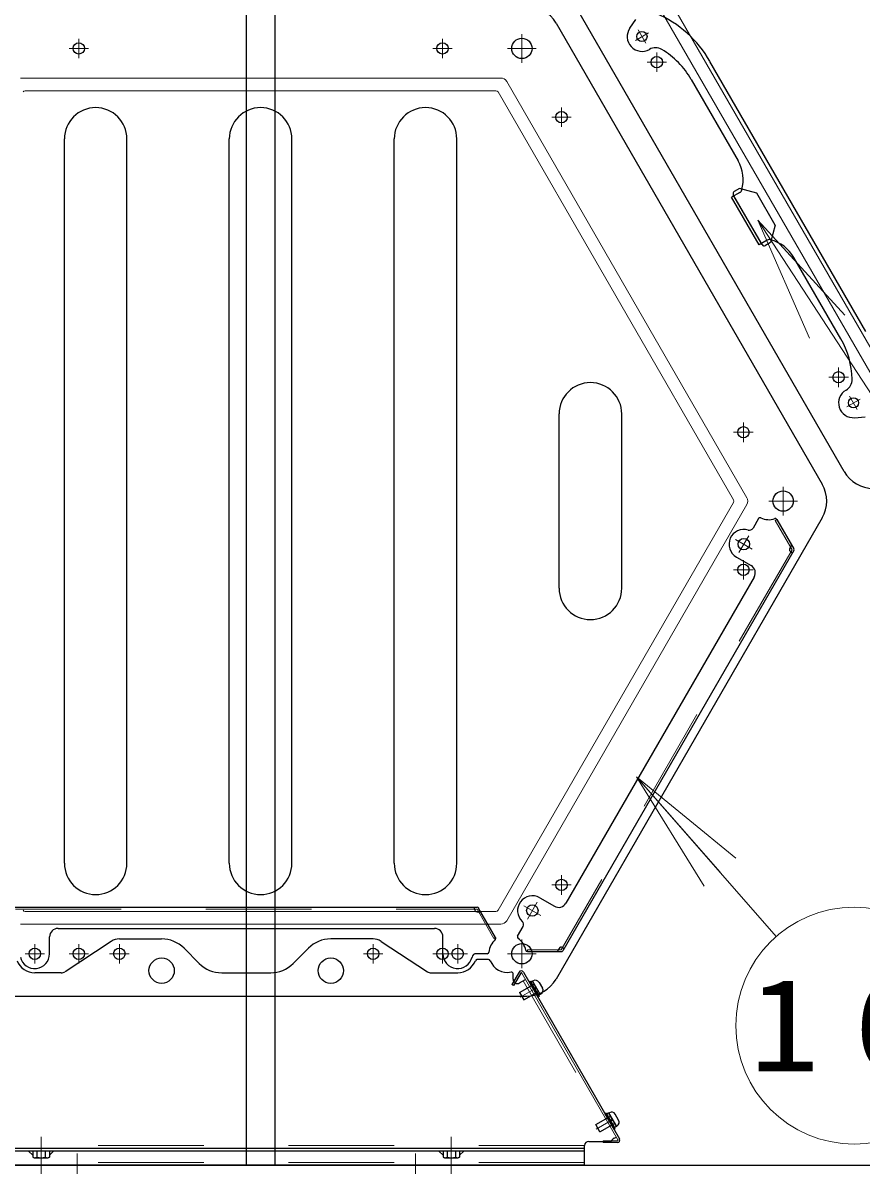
# Model space of a CAD drawing. Units: millimetres on the paper, scale 1:50. Extents: x -385 to 840, y 0 to 267.
# Drawn here: x 88.12 to 107.95, y 47.27 to 74.47 of the extents above; entities that cross this region are included whole.
import ezdxf

# ---------------------------------------------------------------- set-up
doc = ezdxf.new("R2010")
doc.units = ezdxf.units.MM
doc.linetypes.add('USER1', pattern=[4.5, 2.5, -2])
doc.linetypes.add('USER2', pattern=[6, 3, -1, 1, -1])
doc.layers.add('1_50', color=7, linetype='Continuous', lineweight=25)
doc.styles.add('ＭＳ ゴシック', font='')
doc.styles.get('ＭＳ ゴシック').set_extended_font_data('MS Gothic')

# ---------------------------------------------------------------- blocks, each defined once
blk = doc.blocks.new('open_arrow')
at = {"color": 0, "linetype": 'Continuous', "lineweight": -2}
blk.add_lwpolyline([(7.5, 1.25), (0, 0), (7.5, -1.25)], dxfattribs=at)

msp = doc.modelspace()

# ---------------------------------------------------------------- linework, layer by layer
at = {"layer": '1_50', "color": 4}
for p, q in [((93.393, 98.272), (93.393, 47.472)), ((94.073, 98.272), (94.073, 47.472)), ((99.858, 51.553), (100.205, 51.753)), ((100.081, 51.809), (100.107, 51.824)), ((100.081, 51.809), (100.291, 51.445)), ((100.107, 51.824), (100.317, 51.46)), ((100.163, 51.826), (100.12, 51.801)), ((100.304, 51.482), (100.12, 51.801)), ((100.347, 51.507), (100.163, 51.826)), ((100.165, 51.823), (100.182, 51.833)), ((100.165, 51.823), (100.345, 51.511)), ((100.319, 51.796), (100.399, 51.658)), ((99.858, 51.553), (99.958, 51.38)), ((99.958, 51.38), (100.305, 51.58)), ((100.248, 51.678), (100.212, 51.642)), ((100.255, 51.667), (100.218, 51.63)), ((100.317, 51.46), (100.291, 51.445)), ((100.347, 51.507), (100.304, 51.482)), ((100.345, 51.511), (100.362, 51.521)), ((101.907, 48.706), (101.881, 48.691)), ((102.117, 48.342), (101.907, 48.706)), ((101.963, 48.708), (101.92, 48.683)), ((101.963, 48.708), (102.147, 48.39)), ((101.965, 48.705), (101.982, 48.715)), ((102.145, 48.393), (101.965, 48.705)), ((101.658, 48.436), (102.005, 48.636)), ((101.758, 48.263), (101.658, 48.436)), ((101.758, 48.263), (102.105, 48.463)), ((102.091, 48.327), (101.881, 48.691)), ((101.92, 48.683), (102.104, 48.365)), ((102.055, 48.549), (102.005, 48.536)), ((102.062, 48.538), (102.012, 48.524)), ((102.199, 48.54), (102.119, 48.678)), ((102.091, 48.327), (102.117, 48.342)), ((102.147, 48.39), (102.104, 48.365)), ((102.145, 48.393), (102.162, 48.403))]:
    msp.add_line(p, q, dxfattribs=at)
at = {"layer": '1_50', "color": 131, "lineweight": 13}
for p, q in [((108.698, 65.252), (103.017, 75.092)), ((108.9, 65.502), (103.334, 75.142)), ((88.052, 73.172), (99.414, 73.172)), ((99.553, 73.092), (105.234, 63.252)), ((88.167, 72.872), (99.299, 72.872)), ((99.351, 72.842), (104.916, 63.202)), ((104.916, 63.142), (99.351, 53.502)), ((105.234, 63.092), (99.553, 53.252)), ((99.299, 53.472), (88.167, 53.472)), ((99.414, 53.172), (88.052, 53.172))]:
    msp.add_line(p, q, dxfattribs=at)
at = {"layer": '1_50', "color": 131}
for p, q in [((107.532, 63.872), (101.238, 74.772)), ((100.719, 74.472), (107.012, 63.572)), ((107.012, 62.772), (100.719, 51.872)), ((87.44, 51.472), (100.026, 51.472))]:
    msp.add_line(p, q, dxfattribs=at)
at = {"layer": '1_50', "color": 70}
for p, q in [((102.463, 74.351), (102.605, 74.557)), ((108.048, 67.178), (104.359, 73.566)), ((103.915, 73.137), (105.024, 71.216)), ((105.065, 70.465), (104.871, 70.353)), ((105.521, 69.227), (104.871, 70.353)), ((105.576, 69.259), (104.926, 70.385)), ((105.715, 69.339), (105.521, 69.227)), ((107.454, 67.007), (106.344, 68.928)), ((107.779, 65.143), (108.029, 65.163))]:
    msp.add_line(p, q, dxfattribs=at)
at = {"layer": '1_50', "color": 190, "linetype": 'USER2', "lineweight": 13}
for p, q in [((102.841, 73.996), (102.661, 74.308)), ((102.907, 74.242), (102.595, 74.062)), ((107.907, 65.582), (107.595, 65.402)), ((107.661, 65.648), (107.841, 65.336))]:
    msp.add_line(p, q, dxfattribs=at)
at = {"layer": '1_50', "color": 2, "linetype": 'USER2', "lineweight": 13}
for p, q in [((89.433, 74.102), (89.433, 73.642)), ((98.033, 74.102), (98.033, 73.642)), ((89.663, 73.872), (89.203, 73.872)), ((98.263, 73.872), (97.803, 73.872)), ((103.101, 73.316), (103.101, 73.776)), ((103.331, 73.546), (102.871, 73.546)), ((100.849, 72.476), (100.849, 72.016)), ((100.619, 72.246), (101.079, 72.246)), ((107.401, 65.868), (107.401, 66.328)), ((107.631, 66.098), (107.171, 66.098)), ((105.149, 65.028), (105.149, 64.568)), ((104.919, 64.798), (105.379, 64.798)), ((105.044, 61.953), (105.274, 62.351)), ((105.359, 62.037), (104.96, 62.267)), ((105.149, 61.316), (105.149, 61.776)), ((104.919, 61.546), (105.379, 61.546)), ((100.849, 53.868), (100.849, 54.328)), ((100.619, 54.098), (101.079, 54.098)), ((100.359, 53.377), (99.96, 53.607)), ((100.044, 53.293), (100.274, 53.691)), ((88.393, 52.702), (88.393, 52.242)), ((89.433, 52.242), (89.433, 52.702)), ((90.393, 52.702), (90.393, 52.242)), ((96.393, 52.702), (96.393, 52.242)), ((98.033, 52.242), (98.033, 52.702)), ((98.393, 52.702), (98.393, 52.242)), ((88.623, 52.472), (88.163, 52.472)), ((89.663, 52.472), (89.203, 52.472)), ((90.623, 52.472), (90.163, 52.472)), ((96.623, 52.472), (96.163, 52.472)), ((98.263, 52.472), (97.803, 52.472)), ((98.623, 52.472), (98.163, 52.472)), ((100.26, 51.67), (99.868, 51.444)), ((102.06, 48.552), (101.668, 48.326)), ((88.543, 48.148), (88.543, 47.61)), ((88.543, 48.148), (88.543, 47.61)), ((98.243, 48.148), (98.243, 47.61)), ((98.243, 48.148), (98.243, 47.61)), ((88.543, 47.748), (88.543, 47.266)), ((88.543, 47.748), (88.543, 47.266)), ((89.393, 47.748), (89.393, 47.266)), ((97.393, 47.748), (97.393, 47.266)), ((98.243, 47.748), (98.243, 47.266)), ((98.243, 47.748), (98.243, 47.266))]:
    msp.add_line(p, q, dxfattribs=at)
at = {"layer": '1_50', "linetype": 'USER2', "lineweight": 13}
for p, q in [((99.911, 74.212), (99.911, 73.532)), ((100.251, 73.872), (99.571, 73.872)), ((106.088, 63.512), (106.088, 62.832)), ((106.428, 63.172), (105.748, 63.172)), ((99.911, 52.812), (99.911, 52.132)), ((100.251, 52.472), (99.571, 52.472))]:
    msp.add_line(p, q, dxfattribs=at)
at = {"layer": '1_50'}
for p, q in [((89.093, 54.612), (89.093, 71.732)), ((90.573, 54.612), (90.573, 71.732)), ((92.993, 54.612), (92.993, 71.732)), ((94.473, 54.612), (94.473, 71.732)), ((96.893, 54.612), (96.893, 71.732)), ((98.373, 54.612), (98.373, 71.732)), ((100.793, 61.112), (100.793, 65.232)), ((102.273, 61.112), (102.273, 65.232)), ((88.347, 47.808), (88.347, 47.666)), ((88.739, 47.808), (88.347, 47.808)), ((88.347, 47.666), (88.378, 47.648)), ((88.378, 47.648), (88.708, 47.648)), ((88.445, 47.808), (88.445, 47.666)), ((88.641, 47.808), (88.641, 47.666)), ((88.739, 47.666), (88.708, 47.648)), ((88.739, 47.808), (88.739, 47.666)), ((98.047, 47.808), (98.047, 47.666)), ((98.439, 47.808), (98.047, 47.808)), ((98.047, 47.666), (98.078, 47.648)), ((98.078, 47.648), (98.408, 47.648)), ((98.145, 47.808), (98.145, 47.666)), ((98.341, 47.808), (98.341, 47.666)), ((98.439, 47.666), (98.408, 47.648)), ((98.439, 47.808), (98.439, 47.666)), ((75.524, 47.472), (217.795, 47.472))]:
    msp.add_line(p, q, dxfattribs=at)
at = {"layer": '1_50', "color": 40}
for p, q in [((105.054, 70.563), (104.933, 70.493)), ((105.464, 70.453), (105.054, 70.563)), ((105.591, 69.233), (104.911, 70.411)), ((105.904, 69.691), (105.464, 70.453)), ((105.904, 69.691), (105.794, 69.281)), ((105.794, 69.281), (105.673, 69.211))]:
    msp.add_line(p, q, dxfattribs=at)
at = {"layer": '1_50', "lineweight": 13}
for p, q in [((105.494, 69.809), (112.784, 58.607)), ((104.221, 54.069), (102.621, 56.656)), ((102.621, 56.656), (104.973, 54.728)), ((102.621, 56.656), (104.597, 54.398)), ((105.925, 52.881), (102.621, 56.656))]:
    msp.add_line(p, q, dxfattribs=at)
at = {"layer": '1_50', "color": 190}
for p, q in [((105.509, 62.758), (105.379, 62.532)), ((105.941, 62.739), (106.343, 62.042)), ((106.249, 62.052), (106.282, 62.108)), ((106.343, 62.002), (100.881, 52.542)), ((104.984, 61.849), (105.331, 61.649)), ((106.271, 61.97), (106.311, 61.947)), ((105.404, 61.376), (100.954, 53.668)), ((100.334, 53.795), (100.681, 53.595)), ((87.931, 53.572), (98.855, 53.572)), ((98.791, 53.526), (98.791, 53.572)), ((98.851, 53.466), (98.916, 53.466)), ((99.291, 52.855), (98.889, 53.552)), ((88.943, 53.072), (97.843, 53.072)), ((99.81, 52.886), (99.94, 53.112)), ((88.743, 52.472), (88.743, 52.872)), ((98.043, 52.472), (98.043, 52.872)), ((100.042, 52.522), (100.846, 52.522)), ((100.791, 52.598), (100.759, 52.542)), ((100.873, 52.62), (100.913, 52.597)), ((99.092, 52.472), (98.832, 52.472))]:
    msp.add_line(p, q, dxfattribs=at)
at = {"layer": '1_50', "color": 190, "linetype": 'USER1', "lineweight": 13}
for p, q in [((105.901, 62.715), (105.941, 62.738)), ((105.901, 62.715), (106.301, 62.022)), ((106.301, 62.022), (100.843, 52.568)), ((87.935, 53.526), (98.851, 53.526)), ((99.251, 52.833), (98.851, 53.526)), ((99.251, 52.833), (99.291, 52.856)), ((100.043, 52.568), (100.843, 52.568)), ((100.043, 52.568), (100.043, 52.522))]:
    msp.add_line(p, q, dxfattribs=at)
at = {"layer": '1_50', "color": 2}
for p, q in [((90.393, 52.822), (91.393, 52.822)), ((96.393, 52.822), (95.393, 52.822)), ((90.201, 52.765), (89.108, 52.048)), ((91.923, 52.602), (92.284, 52.242)), ((94.863, 52.602), (94.502, 52.242)), ((96.585, 52.765), (97.678, 52.048)), ((99.125, 52.333), (98.849, 52.333)), ((89.02, 52.022), (88.393, 52.022)), ((92.814, 52.022), (93.972, 52.022)), ((97.766, 52.022), (98.393, 52.022)), ((99.844, 52.039), (99.676, 51.748)), ((99.704, 51.868), (99.704, 52.001)), ((99.884, 52.016), (99.716, 51.725)), ((99.948, 52.039), (102.223, 48.097)), ((99.716, 51.725), (99.676, 51.748)), ((99.854, 51.782), (99.996, 51.864)), ((101.393, 47.872), (101.393, 47.936)), ((101.493, 48.036), (102.02, 48.036)), ((102.171, 48.007), (101.836, 48.007)), ((102.093, 48.109), (102.146, 48.14)), ((101.393, 47.872), (85.393, 47.872)), ((101.393, 47.872), (85.393, 47.872)), ((101.393, 47.808), (85.393, 47.808)), ((88.347, 47.709), (88.247, 47.808)), ((88.739, 47.709), (88.838, 47.808)), ((98.047, 47.709), (97.947, 47.808)), ((98.439, 47.709), (98.538, 47.808)), ((101.393, 47.472), (101.393, 47.872)), ((101.393, 47.472), (85.393, 47.472))]:
    msp.add_line(p, q, dxfattribs=at)
at = {"layer": '1_50', "color": 2, "lineweight": 13}
msp.add_line((99.908, 52.016), (102.184, 48.074), dxfattribs=at)
at = {"layer": '1_50', "color": 2, "linetype": 'USER1', "lineweight": 13}
for p, q in [((99.94, 51.832), (102.09, 48.108)), ((101.393, 47.936), (85.393, 47.936)), ((102.171, 48.053), (101.836, 48.053)), ((101.836, 48.053), (101.836, 48.007)), ((101.393, 47.536), (85.393, 47.536))]:
    msp.add_line(p, q, dxfattribs=at)
at = {"layer": '1_50', "color": 2}
for centre, radius in [((89.433, 73.872), 0.135), ((98.033, 73.872), 0.135), ((103.101, 73.546), 0.135), ((100.849, 72.246), 0.135), ((107.401, 66.098), 0.135), ((105.149, 64.798), 0.135), ((105.159, 62.152), 0.135), ((105.149, 61.546), 0.135), ((100.849, 54.098), 0.135), ((100.159, 53.492), 0.135), ((88.393, 52.472), 0.135), ((89.433, 52.472), 0.135), ((90.393, 52.472), 0.135), ((96.393, 52.472), 0.135), ((98.033, 52.472), 0.135), ((98.393, 52.472), 0.135), ((91.393, 52.072), 0.3), ((95.393, 52.072), 0.3)]:
    msp.add_circle(centre, radius, dxfattribs=at)
at = {"layer": '1_50', "color": 131}
for centre in [(99.911, 73.872), (106.088, 63.172), (99.911, 52.472)]:
    msp.add_circle(centre, 0.24, dxfattribs=at)
at = {"layer": '1_50', "color": 190}
for centre in [(102.751, 74.152), (107.751, 65.492)]:
    msp.add_circle(centre, 0.12, dxfattribs=at)
at = {"layer": '1_50', "lineweight": 13}
msp.add_circle((107.768, 50.774), 2.8, dxfattribs=at)
at = {"layer": '1_50', "color": 131}
for centre, start, end in [((100.026, 74.072), 30, 90), ((108.224, 64.272), 210, 270), ((106.319, 63.172), 330, 30), ((100.026, 52.272), 270, 330)]:
    msp.add_arc(centre, 0.8, start, end, dxfattribs=at)
at = {"layer": '1_50', "color": 70}
for centre, radius, start, end in [((102.01, 72.21), 2.713, 30, 66.4445), ((102.751, 74.152), 0.35, 145.4509, 300), ((103.071, 73.598), 0.29, 58.6944, 120), ((102.183, 72.137), 2, 30, 58.6944), ((104.244, 70.766), 0.9, 344.4775, 30), ((105.015, 70.552), 0.1, 300, 344.4775), ((105.765, 69.253), 0.1, 75.5225, 120), ((105.565, 68.478), 0.9, 30, 75.5225), ((105.721, 66.007), 2, 1.3056, 30), ((107.431, 66.046), 0.29, 300, 1.3056), ((107.751, 65.492), 0.35, 120, 274.5491)]:
    msp.add_arc(centre, radius, start, end, dxfattribs=at)
at = {"layer": '1_50', "color": 131, "lineweight": 13}
for centre, radius, start, end in [((99.414, 73.012), 0.16, 30, 90), ((88.167, 72.812), 0.06, 90, 150), ((99.299, 72.812), 0.06, 30, 90), ((104.864, 63.172), 0.06, 330, 30), ((105.095, 63.172), 0.16, 330, 30), ((88.167, 53.532), 0.06, 210, 270), ((99.299, 53.532), 0.06, 270, 330), ((99.414, 53.332), 0.16, 270, 330)]:
    msp.add_arc(centre, radius, start, end, dxfattribs=at)
at = {"layer": '1_50'}
for centre, radius, start, end in [((89.833, 71.732), 0.74, 0, 180), ((93.733, 71.732), 0.74, 0, 180), ((97.633, 71.732), 0.74, 0, 180), ((101.533, 65.232), 0.74, 0, 180), ((101.533, 61.112), 0.74, 180, 0), ((89.833, 54.612), 0.74, 180, 0), ((93.733, 54.612), 0.74, 180, 0), ((97.633, 54.612), 0.74, 180, 0), ((88.396, 47.738), 0.0869, 235.6159, 304.3841), ((88.543, 47.976), 0.325, 252.4121, 287.5879), ((88.69, 47.738), 0.0869, 235.6159, 304.3841), ((98.096, 47.738), 0.0869, 235.6159, 304.3841), ((98.243, 47.976), 0.325, 252.4121, 287.5879), ((98.39, 47.738), 0.0869, 235.6159, 304.3841)]:
    msp.add_arc(centre, radius, start, end, dxfattribs=at)
at = {"layer": '1_50', "color": 40}
for centre, start, end in [((104.963, 70.441), 120, 210), ((105.643, 69.263), 210, 300)]:
    msp.add_arc(centre, 0.06, start, end, dxfattribs=at)
at = {"layer": '1_50', "color": 190}
for centre, radius, start, end in [((105.544, 62.738), 0.04, 64.7802, 150), ((105.748, 63.172), 0.44, 244.7802, 289.1931), ((105.906, 62.719), 0.04, 30, 109.1931), ((105.159, 62.152), 0.35, 72.8396, 240), ((105.292, 62.582), 0.1, 252.8396, 330), ((106.301, 62.022), 0.06, 150, 240), ((106.247, 62.128), 0.04, 330, 30), ((106.308, 62.022), 0.04, 330, 30), ((105.231, 61.476), 0.2, 330, 60), ((100.159, 53.492), 0.35, 60, 227.1604), ((100.781, 53.768), 0.2, 240, 330), ((98.851, 53.526), 0.06, 180, 270), ((98.855, 53.532), 0.04, 30, 90), ((98.916, 53.426), 0.04, 30, 90), ((88.943, 52.872), 0.2, 90, 180), ((97.843, 52.872), 0.2, 0, 90), ((99.853, 53.162), 0.1, 330, 47.1604), ((99.571, 52.472), 0.44, 130.8069, 175.2198), ((99.257, 52.835), 0.04, 310.8069, 30), ((99.844, 52.866), 0.04, 150, 235.2198), ((99.571, 52.472), 0.44, 10.8069, 55.2198), ((99.092, 52.512), 0.04, 270, 355.2198), ((100.042, 52.562), 0.04, 190.8069, 270), ((100.724, 52.562), 0.04, 270, 330), ((100.843, 52.568), 0.06, 60, 150), ((100.846, 52.562), 0.04, 270, 330), ((88.393, 52.472), 0.35, 192.8396, 0), ((98.393, 52.472), 0.35, 180, 347.1604), ((98.832, 52.372), 0.1, 90, 167.1604)]:
    msp.add_arc(centre, radius, start, end, dxfattribs=at)
at = {"layer": '1_50', "color": 2}
for centre, radius, start, end in [((90.393, 52.472), 0.35, 90, 123.2362), ((91.393, 52.072), 0.75, 45, 90), ((95.393, 52.072), 0.75, 90, 135), ((96.393, 52.472), 0.35, 56.7638, 90), ((88.393, 52.472), 0.45, 201.4084, 270), ((92.814, 52.772), 0.75, 225, 270), ((93.972, 52.772), 0.75, 270, 315), ((98.393, 52.472), 0.45, 270, 338.5916), ((98.849, 52.293), 0.04, 90, 158.5916), ((99.125, 52.293), 0.04, 21.8772, 90), ((99.571, 52.472), 0.44, 201.8772, 281.1877), ((89.02, 52.182), 0.16, 270, 303.2362), ((97.766, 52.182), 0.16, 236.7638, 270), ((99.664, 52.001), 0.04, 0, 101.1877), ((99.896, 52.009), 0.06, 30, 150), ((99.896, 52.009), 0.014, 30, 150), ((99.804, 51.868), 0.1, 180, 300), ((101.493, 47.936), 0.1, 90, 180), ((102.193, 47.936), 0.2, 120, 150), ((102.171, 48.067), 0.06, 270, 30), ((102.171, 48.067), 0.014, 270, 30)]:
    msp.add_arc(centre, radius, start, end, dxfattribs=at)
at = {"layer": '1_50', "color": 4}
for centre, start, end in [((100.232, 51.746), 30, 120), ((100.312, 51.608), 300, 30), ((102.032, 48.628), 30, 120), ((102.112, 48.49), 300, 30)]:
    msp.add_arc(centre, 0.1, start, end, dxfattribs=at)

# ---------------------------------------------------------------- block references
at = {"layer": '1_50', "lineweight": 13}
for p, xscale, yscale, rotation in [((105.494, 69.809), 0.4, 0.4, 303.1), ((105.925, 52.881), 0.001, 0.001, 131.2)]:
    msp.add_blockref('open_arrow', p, dxfattribs=dict(at, xscale=xscale, yscale=yscale, rotation=rotation))

# ---------------------------------------------------------------- texts
at = {"layer": '1_50', "insert": (107.768, 50.774), "char_height": 2.199, "attachment_point": 5, "style": 'ＭＳ ゴシック'}
msp.add_mtext('\\T1.5;\\W1.1;16', dxfattribs=at)

doc.saveas('drawing.dxf')
